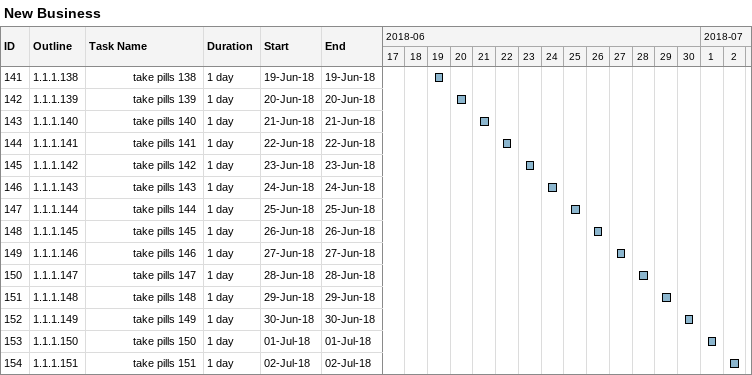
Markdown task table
New Business

| ID | WBS | Task | Duration | Start | Finish |
|---|---|---|---|---|---|
| 141 | 1.1.1.138 | take pills 138 | 1d | 2018-06-19 | 2018-06-19 |
| 142 | 1.1.1.139 | take pills 139 | 1d | 2018-06-20 | 2018-06-20 |
| 143 | 1.1.1.140 | take pills 140 | 1d | 2018-06-21 | 2018-06-21 |
| 144 | 1.1.1.141 | take pills 141 | 1d | 2018-06-22 | 2018-06-22 |
| 145 | 1.1.1.142 | take pills 142 | 1d | 2018-06-23 | 2018-06-23 |
| 146 | 1.1.1.143 | take pills 143 | 1d | 2018-06-24 | 2018-06-24 |
| 147 | 1.1.1.144 | take pills 144 | 1d | 2018-06-25 | 2018-06-25 |
| 148 | 1.1.1.145 | take pills 145 | 1d | 2018-06-26 | 2018-06-26 |
| 149 | 1.1.1.146 | take pills 146 | 1d | 2018-06-27 | 2018-06-27 |
| 150 | 1.1.1.147 | take pills 147 | 1d | 2018-06-28 | 2018-06-28 |
| 151 | 1.1.1.148 | take pills 148 | 1d | 2018-06-29 | 2018-06-29 |
| 152 | 1.1.1.149 | take pills 149 | 1d | 2018-06-30 | 2018-06-30 |
| 153 | 1.1.1.150 | take pills 150 | 1d | 2018-07-01 | 2018-07-01 |
| 154 | 1.1.1.151 | take pills 151 | 1d | 2018-07-02 | 2018-07-02 |
